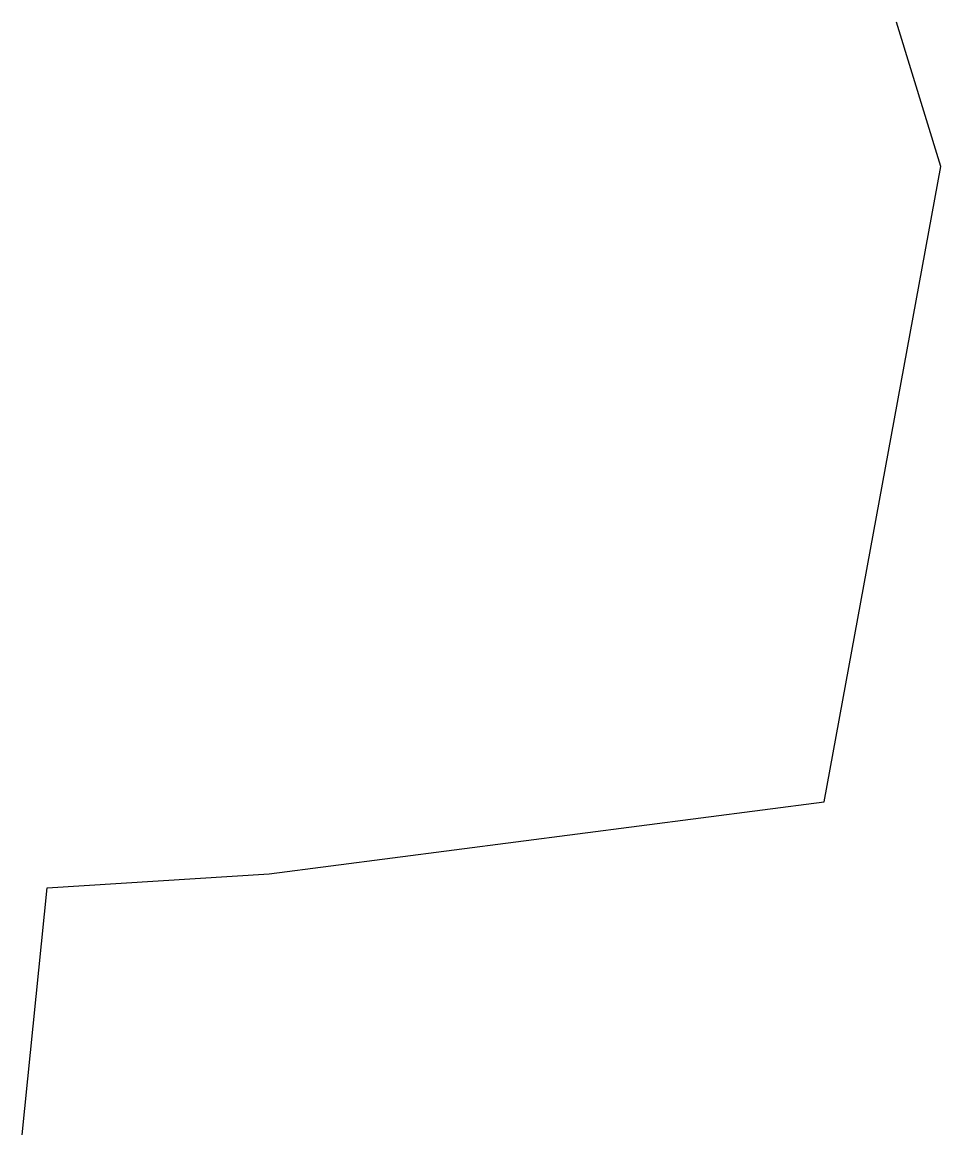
# Model space of a CAD drawing. Header units: inches. Extents: x 12.5444 to 12.5723, y 55.6503 to 55.6841.
import ezdxf

# ---------------------------------------------------------------- set-up
doc = ezdxf.new("R2010")
doc.units = ezdxf.units.IN
doc.header["$MEASUREMENT"] = 0
doc.layers.add('route', color=7, linetype='Continuous')

msp = doc.modelspace()

# ---------------------------------------------------------------- linework, layer by layer
at = {"layer": 'route'}
msp.add_lwpolyline([(12.544371, 55.650259), (12.545131, 55.65777), (12.551883, 55.658192), (12.568765, 55.660386), (12.572311, 55.679711), (12.57096, 55.684099)], dxfattribs=at)

doc.saveas('drawing.dxf')
